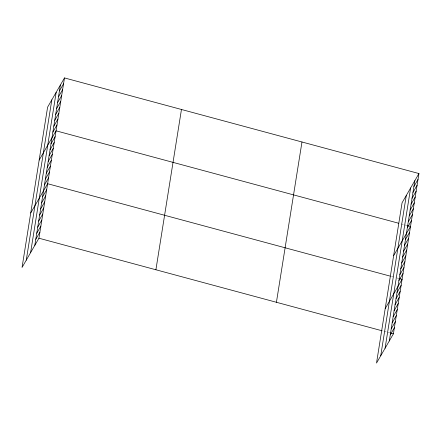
<?xml version="1.0" encoding="UTF-8"?>
<svg xmlns="http://www.w3.org/2000/svg" width="441" height="441" viewBox="0 0 441 441"><rect width="100%" height="100%" fill="white"/><g stroke="black" fill="none" stroke-linecap="round" stroke-linejoin="round"><path stroke-width="0.33" stroke-dasharray="2.21 1.65" d="M401.134 223.912L406.767 225.428M391.454 276.468L395.208 277.483M397.082 277.99L398.333 278.326M384.017 331.307L389.646 332.823"/><path stroke-width="0.66" d="M26.267 260.151L51.818 99.864M30.611 252.627L56.161 92.34M34.822 245.328L60.378 85.036M64.485 77.925L47.6 107.163L22.05 267.45L38.935 238.212L64.485 77.925L418.95 173.55L393.4 333.837L376.515 363.075L402.065 202.788L418.95 173.55M155.905 269.765L181.46 109.478M276.424 302.278L301.975 141.991M380.732 355.777L406.282 195.49M385.076 348.252L410.626 187.965M389.293 340.954L414.843 180.661M59.441 90.918L63.548 83.801M58.504 96.794L62.611 89.677M57.567 102.67L61.674 95.554M56.63 108.547L60.737 101.43M55.693 114.423L59.8 107.306M54.756 120.299L58.862 113.188M53.819 126.176L57.925 119.064M52.881 132.057L56.988 124.941M39.172 160.061L56.051 130.817L398.631 223.234M51.007 143.81L55.114 136.693M50.07 149.686L54.177 142.57M49.133 155.563L53.24 148.452M48.196 161.439L52.303 154.328M47.259 167.321L51.365 160.204M46.322 173.197L50.428 166.081M45.384 179.074L49.491 171.957M44.447 184.95L48.56 177.833M30.738 212.953L47.622 183.715L390.202 276.132M42.545 196.884L46.652 189.768M41.581 202.937L45.688 195.826M40.616 208.995L44.723 201.879M39.651 215.048L43.758 207.931M38.687 221.106L42.794 213.99M37.722 227.159L41.829 220.042M36.757 233.217L40.864 226.101M35.787 239.27L39.899 232.153M413.906 186.543L418.013 179.426M412.969 192.419L417.076 185.303M412.032 198.296L416.139 191.179M411.095 204.172L415.202 197.055M410.158 210.048L414.264 202.932M409.22 215.925L413.327 208.814M408.283 221.806L412.39 214.69M407.346 227.683L411.453 220.566M393.637 255.686L410.516 226.442L407.39 225.599M405.472 239.435L409.579 232.319M404.535 245.312L408.642 238.195M403.598 251.188L407.705 244.077M402.661 257.064L406.773 249.953M401.723 262.946L405.836 255.83M400.786 268.823L404.899 261.706M399.849 274.699L403.962 267.582M398.918 280.575L403.024 273.459M385.202 308.579L402.087 279.34L398.956 278.497M397.01 292.51L401.123 285.393M396.046 298.563L400.158 291.451M395.081 304.621L399.188 297.504M394.116 310.673L398.223 303.557M393.152 316.732L397.258 309.615M392.187 322.784L396.294 315.668M391.222 328.843L395.329 321.726M390.257 334.895L394.364 327.779M38.935 238.212L382.138 330.8M390.268 332.994L393.4 333.837"/></g></svg>
